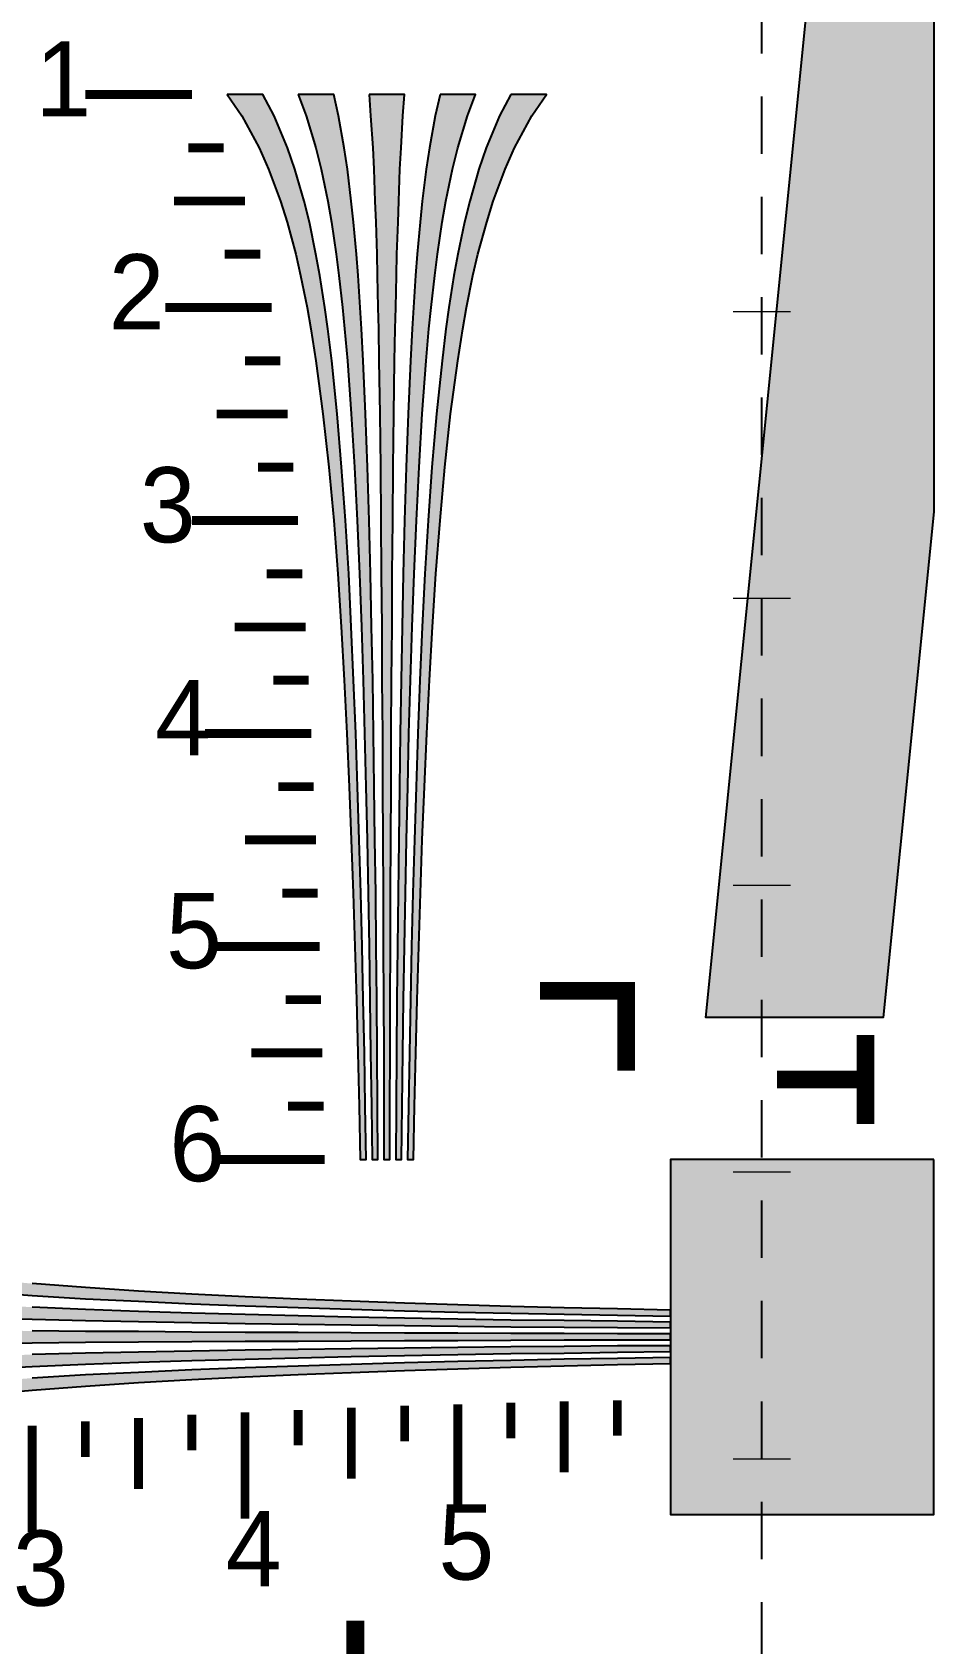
# Model space of a CAD drawing. Header units: millimetres. Extents: x 0 to 420, y 0 to 297.
# Drawn here: x 187.8 to 250.8, y 127.1 to 239.5 of the extents above; entities that cross this region are included whole.
import ezdxf

# ---------------------------------------------------------------- set-up
doc = ezdxf.new("R2010")
doc.units = ezdxf.units.MM
for name, color, linetype in [('CENTER', 7, 'Continuous'), ('GLUE', 1, 'Continuous'), ('LABELS', 7, 'Continuous'), ('SFR', 7, 'Continuous')]:
    doc.layers.add(name, color=color, linetype=linetype)

msp = doc.modelspace()

# ---------------------------------------------------------------- hatches: boundary and pattern name
at = {"layer": 'CENTER', "true_color": 0x000000}
h = msp.add_hatch(color=7, dxfattribs=at)
h.dxf.hatch_style = 1
h.paths.add_polyline_path([(201.44, 235.13), (202.46, 233.64), (203.67, 231.41), (204.32, 229.93), (205.15, 227.7), (205.62, 226.22), (206.22, 223.99), (206.56, 222.5), (207.01, 220.27), (207.27, 218.79), (207.63, 216.56), (208.12, 212.85), (208.53, 209.14), (208.87, 205.42), (209.15, 201.71), (209.4, 198), (209.61, 194.29), (209.79, 190.57), (209.95, 186.86), (210.1, 183.15), (210.24, 179.44), (210.35, 175.72), (210.46, 172.01), (210.55, 168.3), (210.64, 164.59), (210.72, 160.87), (211.13, 160.87), (211.07, 164.59), (211.01, 168.3), (210.93, 172.01), (210.85, 175.72), (210.76, 179.44), (210.65, 183.15), (210.54, 186.86), (210.41, 190.57), (210.26, 194.29), (210.1, 198), (209.92, 201.71), (209.69, 205.42), (209.42, 209.14), (209.11, 212.85), (208.73, 216.56), (208.46, 218.79), (208.25, 220.27), (207.9, 222.5), (207.63, 223.99), (207.17, 226.22), (206.8, 227.7), (206.15, 229.93), (205.65, 231.41), (204.71, 233.64), (203.92, 235.13), (201.44, 235.13), (201.44, 235.13)])
h = msp.add_hatch(color=7, dxfattribs=at)
h.dxf.hatch_style = 1
h.paths.add_polyline_path([(206.39, 235.13), (206.95, 233.64), (207.63, 231.41), (208, 229.93), (208.46, 227.7), (208.72, 226.22), (209.04, 223.99), (209.24, 222.5), (209.48, 220.27), (209.63, 218.79), (209.83, 216.56), (210.1, 212.85), (210.33, 209.14), (210.51, 205.42), (210.67, 201.71), (210.81, 198), (210.93, 194.29), (211.03, 190.57), (211.12, 186.86), (211.2, 183.15), (211.28, 179.44), (211.34, 175.72), (211.4, 172.01), (211.45, 168.3), (211.5, 164.59), (211.55, 160.87), (211.96, 160.87), (211.93, 164.59), (211.9, 168.3), (211.87, 172.01), (211.84, 175.72), (211.8, 179.44), (211.75, 183.15), (211.7, 186.86), (211.65, 190.57), (211.59, 194.29), (211.51, 198), (211.44, 201.71), (211.34, 205.42), (211.23, 209.14), (211.09, 212.85), (210.93, 216.56), (210.81, 218.79), (210.72, 220.27), (210.57, 222.5), (210.46, 223.99), (210.26, 226.22), (210.1, 227.7), (209.83, 229.93), (209.61, 231.41), (209.2, 233.64), (208.87, 235.13), (206.39, 235.13), (206.39, 235.13)])
h = msp.add_hatch(color=7, dxfattribs=at)
h.dxf.hatch_style = 1
h.paths.add_polyline_path([(211.34, 235.13), (211.45, 233.64), (211.59, 231.41), (211.66, 229.93), (211.75, 227.7), (211.81, 226.22), (211.87, 223.99), (211.91, 222.5), (211.96, 220.27), (211.99, 218.79), (212.03, 216.56), (212.08, 212.85), (212.13, 209.14), (212.17, 205.42), (212.19, 201.71), (212.22, 198), (212.24, 194.29), (212.27, 190.57), (212.28, 186.86), (212.31, 183.15), (212.32, 179.44), (212.33, 175.72), (212.34, 172.01), (212.36, 168.3), (212.37, 164.59), (212.37, 160.87), (212.79, 160.87), (212.79, 164.59), (212.8, 168.3), (212.81, 172.01), (212.83, 175.72), (212.84, 179.44), (212.85, 183.15), (212.87, 186.86), (212.89, 190.57), (212.91, 194.29), (212.94, 198), (212.96, 201.71), (212.99, 205.42), (213.02, 209.14), (213.07, 212.85), (213.12, 216.56), (213.17, 218.79), (213.2, 220.27), (213.25, 222.5), (213.28, 223.99), (213.36, 226.22), (213.41, 227.7), (213.49, 229.93), (213.57, 231.41), (213.7, 233.64), (213.82, 235.13), (211.34, 235.13), (211.34, 235.13)])
h = msp.add_hatch(color=7, dxfattribs=at)
h.dxf.hatch_style = 1
h.paths.add_polyline_path([(216.29, 235.13), (215.96, 233.64), (215.55, 231.41), (215.33, 229.93), (215.05, 227.7), (214.9, 226.22), (214.69, 223.99), (214.58, 222.5), (214.43, 220.27), (214.35, 218.79), (214.22, 216.56), (214.06, 212.85), (213.93, 209.14), (213.82, 205.42), (213.72, 201.71), (213.64, 198), (213.57, 194.29), (213.51, 190.57), (213.46, 186.86), (213.41, 183.15), (213.36, 179.44), (213.32, 175.72), (213.28, 172.01), (213.26, 168.3), (213.22, 164.59), (213.2, 160.87), (213.6, 160.87), (213.65, 164.59), (213.7, 168.3), (213.75, 172.01), (213.81, 175.72), (213.88, 179.44), (213.95, 183.15), (214.04, 186.86), (214.12, 190.57), (214.22, 194.29), (214.35, 198), (214.48, 201.71), (214.64, 205.42), (214.83, 209.14), (215.05, 212.85), (215.33, 216.56), (215.52, 218.79), (215.67, 220.27), (215.92, 222.5), (216.12, 223.99), (216.45, 226.22), (216.7, 227.7), (217.16, 229.93), (217.53, 231.41), (218.21, 233.64), (218.77, 235.13), (216.29, 235.13), (216.29, 235.13)])
h = msp.add_hatch(color=7, dxfattribs=at)
h.dxf.hatch_style = 1
h.paths.add_polyline_path([(221.24, 235.13), (220.45, 233.64), (219.51, 231.41), (219, 229.93), (218.36, 227.7), (218, 226.22), (217.53, 223.99), (217.26, 222.5), (216.91, 220.27), (216.7, 218.79), (216.43, 216.56), (216.04, 212.85), (215.73, 209.14), (215.46, 205.42), (215.24, 201.71), (215.05, 198), (214.89, 194.29), (214.74, 190.57), (214.62, 186.86), (214.51, 183.15), (214.4, 179.44), (214.31, 175.72), (214.22, 172.01), (214.15, 168.3), (214.09, 164.59), (214.03, 160.87), (214.44, 160.87), (214.52, 164.59), (214.61, 168.3), (214.69, 172.01), (214.81, 175.72), (214.92, 179.44), (215.05, 183.15), (215.2, 186.86), (215.36, 190.57), (215.55, 194.29), (215.76, 198), (216.01, 201.71), (216.29, 205.42), (216.63, 209.14), (217.03, 212.85), (217.53, 216.56), (217.89, 218.79), (218.15, 220.27), (218.59, 222.5), (218.94, 223.99), (219.55, 226.22), (220, 227.7), (220.83, 229.93), (221.49, 231.41), (222.7, 233.64), (223.72, 235.13), (221.24, 235.13), (221.24, 235.13)])
h = msp.add_hatch(color=7, dxfattribs=at)
h.dxf.hatch_style = 1
h.paths.add_polyline_path([(250.75, 160.87), (232.38, 160.87), (232.38, 136.12), (250.75, 136.12), (250.75, 160.87)])
h = msp.add_hatch(color=7, dxfattribs=at)
h.dxf.hatch_style = 1
h.paths.add_polyline_path([(158.13, 157.16), (159.61, 156.37), (161.84, 155.43), (163.32, 154.92), (165.55, 154.28), (167.04, 153.92), (169.27, 153.45), (170.75, 153.18), (172.98, 152.83), (174.46, 152.62), (176.69, 152.35), (180.4, 151.97), (184.12, 151.66), (187.83, 151.38), (191.54, 151.16), (195.25, 150.98), (198.97, 150.81), (202.68, 150.67), (206.39, 150.54), (210.1, 150.43), (213.82, 150.32), (217.53, 150.23), (221.24, 150.15), (224.95, 150.07), (228.67, 150.01), (232.38, 149.95), (232.38, 150.36), (228.67, 150.44), (224.95, 150.53), (221.24, 150.62), (217.53, 150.73), (213.82, 150.84), (210.1, 150.98), (206.39, 151.12), (202.68, 151.28), (198.97, 151.47), (195.25, 151.68), (191.54, 151.93), (187.83, 152.21), (184.12, 152.55), (180.4, 152.96), (176.69, 153.45), (174.46, 153.81), (172.98, 154.07), (170.75, 154.51), (169.27, 154.86), (167.04, 155.47), (165.55, 155.93), (163.32, 156.75), (161.84, 157.41), (159.61, 158.62), (158.13, 159.64), (158.13, 157.16), (158.13, 157.16)])
h = msp.add_hatch(color=7, dxfattribs=at)
h.dxf.hatch_style = 1
h.paths.add_polyline_path([(158.13, 152.21), (159.61, 151.88), (161.84, 151.47), (163.32, 151.25), (165.55, 150.97), (167.04, 150.83), (169.27, 150.62), (170.75, 150.5), (172.98, 150.36), (174.46, 150.27), (176.69, 150.15), (180.4, 149.98), (184.12, 149.85), (187.83, 149.74), (191.54, 149.64), (195.25, 149.56), (198.97, 149.49), (202.68, 149.43), (206.39, 149.38), (210.1, 149.33), (213.82, 149.28), (217.53, 149.24), (221.24, 149.2), (224.95, 149.18), (228.67, 149.14), (232.38, 149.12), (232.38, 149.53), (228.67, 149.58), (224.95, 149.63), (221.24, 149.67), (217.53, 149.74), (213.82, 149.8), (210.1, 149.87), (206.39, 149.96), (202.68, 150.05), (198.97, 150.14), (195.25, 150.27), (191.54, 150.41), (187.83, 150.57), (184.12, 150.75), (180.4, 150.97), (176.69, 151.25), (174.46, 151.44), (172.98, 151.59), (170.75, 151.84), (169.27, 152.04), (167.04, 152.37), (165.55, 152.62), (163.32, 153.08), (161.84, 153.45), (159.61, 154.13), (158.13, 154.69), (158.13, 152.21), (158.13, 152.21)])
h = msp.add_hatch(color=7, dxfattribs=at)
h.dxf.hatch_style = 1
h.paths.add_polyline_path([(158.13, 147.26), (159.61, 147.37), (161.84, 147.51), (163.32, 147.58), (165.55, 147.67), (167.04, 147.73), (169.27, 147.79), (170.75, 147.83), (172.98, 147.88), (174.46, 147.91), (176.69, 147.96), (180.4, 148.01), (184.12, 148.05), (187.83, 148.09), (191.54, 148.12), (195.25, 148.14), (198.97, 148.17), (202.68, 148.19), (206.39, 148.2), (210.1, 148.23), (213.82, 148.24), (217.53, 148.25), (221.24, 148.27), (224.95, 148.28), (228.67, 148.29), (232.38, 148.29), (232.38, 148.71), (228.67, 148.71), (224.95, 148.72), (221.24, 148.73), (217.53, 148.75), (213.82, 148.76), (210.1, 148.77), (206.39, 148.8), (202.68, 148.81), (198.97, 148.83), (195.25, 148.86), (191.54, 148.88), (187.83, 148.91), (184.12, 148.95), (180.4, 149), (176.69, 149.04), (174.46, 149.09), (172.98, 149.12), (170.75, 149.17), (169.27, 149.21), (167.04, 149.28), (165.55, 149.33), (163.32, 149.42), (161.84, 149.49), (159.61, 149.63), (158.13, 149.74), (158.13, 147.26), (158.13, 147.26)])
h = msp.add_hatch(color=7, dxfattribs=at)
h.dxf.hatch_style = 1
h.paths.add_polyline_path([(158.13, 142.31), (159.61, 142.87), (161.84, 143.55), (163.32, 143.92), (165.55, 144.38), (167.04, 144.64), (169.27, 144.96), (170.75, 145.16), (172.98, 145.41), (174.46, 145.55), (176.69, 145.75), (180.4, 146.02), (184.12, 146.25), (187.83, 146.43), (191.54, 146.59), (195.25, 146.73), (198.97, 146.85), (202.68, 146.95), (206.39, 147.04), (210.1, 147.13), (213.82, 147.2), (217.53, 147.26), (221.24, 147.33), (224.95, 147.37), (228.67, 147.42), (232.38, 147.47), (232.38, 147.88), (228.67, 147.86), (224.95, 147.82), (221.24, 147.79), (217.53, 147.76), (213.82, 147.72), (210.1, 147.67), (206.39, 147.62), (202.68, 147.57), (198.97, 147.51), (195.25, 147.44), (191.54, 147.36), (187.83, 147.26), (184.12, 147.15), (180.4, 147.01), (176.69, 146.85), (174.46, 146.73), (172.98, 146.64), (170.75, 146.5), (169.27, 146.38), (167.04, 146.19), (165.55, 146.02), (163.32, 145.75), (161.84, 145.53), (159.61, 145.12), (158.13, 144.79), (158.13, 142.31), (158.13, 142.31)])
h = msp.add_hatch(color=7, dxfattribs=at)
h.dxf.hatch_style = 1
h.paths.add_polyline_path([(158.13, 137.36), (159.61, 138.38), (161.84, 139.59), (163.32, 140.25), (165.55, 141.07), (167.04, 141.54), (169.27, 142.14), (170.75, 142.49), (172.98, 142.93), (174.46, 143.19), (176.69, 143.55), (180.4, 144.04), (184.12, 144.45), (187.83, 144.79), (191.54, 145.07), (195.25, 145.32), (198.97, 145.53), (202.68, 145.72), (206.39, 145.88), (210.1, 146.02), (213.82, 146.16), (217.53, 146.27), (221.24, 146.38), (224.95, 146.47), (228.67, 146.56), (232.38, 146.64), (232.38, 147.05), (228.67, 146.99), (224.95, 146.93), (221.24, 146.85), (217.53, 146.77), (213.82, 146.68), (210.1, 146.57), (206.39, 146.46), (202.68, 146.33), (198.97, 146.19), (195.25, 146.02), (191.54, 145.84), (187.83, 145.62), (184.12, 145.34), (180.4, 145.03), (176.69, 144.65), (174.46, 144.38), (172.98, 144.17), (170.75, 143.82), (169.27, 143.55), (167.04, 143.09), (165.55, 142.72), (163.32, 142.08), (161.84, 141.57), (159.61, 140.63), (158.13, 139.84), (158.13, 137.36)])
at = {"layer": 'SFR', "true_color": 0x000000}
h = msp.add_hatch(color=7, dxfattribs=at)
h.dxf.hatch_style = 1
h.paths.add_polyline_path([(242.28, 245.02), (250.75, 245.02), (250.75, 206.02), (247.23, 170.77), (234.85, 170.77), (242.28, 245.02)])

# ---------------------------------------------------------------- linework, layer by layer
at = {"layer": 'CENTER', "color": 250, "lineweight": 35, "const_width": 0.619}
for points in [[(191.54, 235.13), (198.97, 235.13)], [(198.72, 231.41), (201.19, 231.41)], [(197.73, 227.7), (202.68, 227.7)], [(201.27, 223.99), (203.74, 223.99)], [(197.11, 220.27), (204.53, 220.27)], [(202.68, 216.56), (205.15, 216.56)], [(200.7, 212.85), (205.65, 212.85)], [(203.58, 209.14), (206.06, 209.14)], [(198.97, 205.42), (206.39, 205.42)], [(204.2, 201.71), (206.68, 201.71)], [(201.97, 198), (206.92, 198)], [(204.66, 194.29), (207.13, 194.29)], [(199.89, 190.57), (207.32, 190.57)], [(205, 186.86), (207.48, 186.86)], [(202.68, 183.15), (207.63, 183.15)], [(205.29, 179.44), (207.76, 179.44)], [(200.45, 175.72), (207.88, 175.72)], [(205.51, 172.01), (207.99, 172.01)], [(203.12, 168.3), (208.07, 168.3)], [(205.69, 164.59), (208.16, 164.59)], [(200.82, 160.87), (208.25, 160.87)], [(210.1, 138.6), (210.1, 143.55)], [(213.82, 141.21), (213.82, 143.69)], [(217.53, 136.37), (217.53, 143.8)], [(221.24, 141.43), (221.24, 143.91)], [(224.95, 139.05), (224.95, 144)], [(228.67, 141.61), (228.67, 144.08)], [(191.54, 140.12), (191.54, 142.6)], [(195.25, 137.89), (195.25, 142.85)], [(198.97, 140.58), (198.97, 143.06)], [(202.68, 135.82), (202.68, 143.24)], [(206.39, 140.93), (206.39, 143.4)], [(187.83, 134.89), (187.83, 142.31)]]:
    msp.add_lwpolyline(points, dxfattribs=at)
at = {"layer": 'CENTER', "color": 250}
for points in [[(201.44, 235.13), (202.46, 233.64), (203.67, 231.41), (204.32, 229.93), (205.15, 227.7), (205.62, 226.22), (206.22, 223.99), (206.56, 222.5), (207.01, 220.27), (207.27, 218.79), (207.63, 216.56), (208.12, 212.85), (208.53, 209.14), (208.87, 205.42), (209.15, 201.71), (209.4, 198), (209.61, 194.29), (209.79, 190.57), (209.95, 186.86), (210.1, 183.15), (210.24, 179.44), (210.35, 175.72), (210.46, 172.01), (210.55, 168.3), (210.64, 164.59), (210.72, 160.87), (211.13, 160.87), (211.07, 164.59), (211.01, 168.3), (210.93, 172.01), (210.85, 175.72), (210.76, 179.44), (210.65, 183.15), (210.54, 186.86), (210.41, 190.57), (210.26, 194.29), (210.1, 198), (209.92, 201.71), (209.69, 205.42), (209.42, 209.14), (209.11, 212.85), (208.73, 216.56), (208.46, 218.79), (208.25, 220.27), (207.9, 222.5), (207.63, 223.99), (207.17, 226.22), (206.8, 227.7), (206.15, 229.93), (205.65, 231.41), (204.71, 233.64), (203.92, 235.13), (201.44, 235.13), (201.44, 235.13)], [(206.39, 235.13), (206.95, 233.64), (207.63, 231.41), (208, 229.93), (208.46, 227.7), (208.72, 226.22), (209.04, 223.99), (209.24, 222.5), (209.48, 220.27), (209.63, 218.79), (209.83, 216.56), (210.1, 212.85), (210.33, 209.14), (210.51, 205.42), (210.67, 201.71), (210.81, 198), (210.93, 194.29), (211.03, 190.57), (211.12, 186.86), (211.2, 183.15), (211.28, 179.44), (211.34, 175.72), (211.4, 172.01), (211.45, 168.3), (211.5, 164.59), (211.55, 160.87), (211.96, 160.87), (211.93, 164.59), (211.9, 168.3), (211.87, 172.01), (211.84, 175.72), (211.8, 179.44), (211.75, 183.15), (211.7, 186.86), (211.65, 190.57), (211.59, 194.29), (211.51, 198), (211.44, 201.71), (211.34, 205.42), (211.23, 209.14), (211.09, 212.85), (210.93, 216.56), (210.81, 218.79), (210.72, 220.27), (210.57, 222.5), (210.46, 223.99), (210.26, 226.22), (210.1, 227.7), (209.83, 229.93), (209.61, 231.41), (209.2, 233.64), (208.87, 235.13), (206.39, 235.13), (206.39, 235.13)], [(211.34, 235.13), (211.45, 233.64), (211.59, 231.41), (211.66, 229.93), (211.75, 227.7), (211.81, 226.22), (211.87, 223.99), (211.91, 222.5), (211.96, 220.27), (211.99, 218.79), (212.03, 216.56), (212.08, 212.85), (212.13, 209.14), (212.17, 205.42), (212.19, 201.71), (212.22, 198), (212.24, 194.29), (212.27, 190.57), (212.28, 186.86), (212.31, 183.15), (212.32, 179.44), (212.33, 175.72), (212.34, 172.01), (212.36, 168.3), (212.37, 164.59), (212.37, 160.87), (212.79, 160.87), (212.79, 164.59), (212.8, 168.3), (212.81, 172.01), (212.83, 175.72), (212.84, 179.44), (212.85, 183.15), (212.87, 186.86), (212.89, 190.57), (212.91, 194.29), (212.94, 198), (212.96, 201.71), (212.99, 205.42), (213.02, 209.14), (213.07, 212.85), (213.12, 216.56), (213.17, 218.79), (213.2, 220.27), (213.25, 222.5), (213.28, 223.99), (213.36, 226.22), (213.41, 227.7), (213.49, 229.93), (213.57, 231.41), (213.7, 233.64), (213.82, 235.13), (211.34, 235.13), (211.34, 235.13)], [(216.29, 235.13), (215.96, 233.64), (215.55, 231.41), (215.33, 229.93), (215.05, 227.7), (214.9, 226.22), (214.69, 223.99), (214.58, 222.5), (214.43, 220.27), (214.35, 218.79), (214.22, 216.56), (214.06, 212.85), (213.93, 209.14), (213.82, 205.42), (213.72, 201.71), (213.64, 198), (213.57, 194.29), (213.51, 190.57), (213.46, 186.86), (213.41, 183.15), (213.36, 179.44), (213.32, 175.72), (213.28, 172.01), (213.26, 168.3), (213.22, 164.59), (213.2, 160.87), (213.6, 160.87), (213.65, 164.59), (213.7, 168.3), (213.75, 172.01), (213.81, 175.72), (213.88, 179.44), (213.95, 183.15), (214.04, 186.86), (214.12, 190.57), (214.22, 194.29), (214.35, 198), (214.48, 201.71), (214.64, 205.42), (214.83, 209.14), (215.05, 212.85), (215.33, 216.56), (215.52, 218.79), (215.67, 220.27), (215.92, 222.5), (216.12, 223.99), (216.45, 226.22), (216.7, 227.7), (217.16, 229.93), (217.53, 231.41), (218.21, 233.64), (218.77, 235.13), (216.29, 235.13), (216.29, 235.13)], [(221.24, 235.13), (220.45, 233.64), (219.51, 231.41), (219, 229.93), (218.36, 227.7), (218, 226.22), (217.53, 223.99), (217.26, 222.5), (216.91, 220.27), (216.7, 218.79), (216.43, 216.56), (216.04, 212.85), (215.73, 209.14), (215.46, 205.42), (215.24, 201.71), (215.05, 198), (214.89, 194.29), (214.74, 190.57), (214.62, 186.86), (214.51, 183.15), (214.4, 179.44), (214.31, 175.72), (214.22, 172.01), (214.15, 168.3), (214.09, 164.59), (214.03, 160.87), (214.44, 160.87), (214.52, 164.59), (214.61, 168.3), (214.69, 172.01), (214.81, 175.72), (214.92, 179.44), (215.05, 183.15), (215.2, 186.86), (215.36, 190.57), (215.55, 194.29), (215.76, 198), (216.01, 201.71), (216.29, 205.42), (216.63, 209.14), (217.03, 212.85), (217.53, 216.56), (217.89, 218.79), (218.15, 220.27), (218.59, 222.5), (218.94, 223.99), (219.55, 226.22), (220, 227.7), (220.83, 229.93), (221.49, 231.41), (222.7, 233.64), (223.72, 235.13), (221.24, 235.13), (221.24, 235.13)], [(250.75, 160.87), (232.38, 160.87), (232.38, 136.12), (250.75, 136.12), (250.75, 160.87)]]:
    msp.add_lwpolyline(points, close=True, dxfattribs=at)
for points in [[(184.12, 151.66), (187.83, 151.38), (191.54, 151.16), (195.25, 150.98), (198.97, 150.81), (202.68, 150.67), (206.39, 150.54), (210.1, 150.43), (213.82, 150.32), (217.53, 150.23), (221.24, 150.15), (224.95, 150.07), (228.67, 150.01), (232.38, 149.95), (232.38, 150.36), (228.67, 150.44), (224.95, 150.53), (221.24, 150.62), (217.53, 150.73), (213.82, 150.84), (210.1, 150.98), (206.39, 151.12), (202.68, 151.28), (198.97, 151.47), (195.25, 151.68), (191.54, 151.93), (187.83, 152.21)], [(184.12, 149.85), (187.83, 149.74), (191.54, 149.64), (195.25, 149.56), (198.97, 149.49), (202.68, 149.43), (206.39, 149.38), (210.1, 149.33), (213.82, 149.28), (217.53, 149.24), (221.24, 149.2), (224.95, 149.18), (228.67, 149.14), (232.38, 149.12), (232.38, 149.53), (228.67, 149.58), (224.95, 149.63), (221.24, 149.67), (217.53, 149.74), (213.82, 149.8), (210.1, 149.87), (206.39, 149.96), (202.68, 150.05), (198.97, 150.14), (195.25, 150.27), (191.54, 150.41), (187.83, 150.57)], [(184.12, 148.05), (187.83, 148.09), (191.54, 148.12), (195.25, 148.14), (198.97, 148.17), (202.68, 148.19), (206.39, 148.2), (210.1, 148.23), (213.82, 148.24), (217.53, 148.25), (221.24, 148.27), (224.95, 148.28), (228.67, 148.29), (232.38, 148.29), (232.38, 148.71), (228.67, 148.71), (224.95, 148.72), (221.24, 148.73), (217.53, 148.75), (213.82, 148.76), (210.1, 148.77), (206.39, 148.8), (202.68, 148.81), (198.97, 148.83), (195.25, 148.86), (191.54, 148.88), (187.83, 148.91)], [(184.12, 146.25), (187.83, 146.43), (191.54, 146.59), (195.25, 146.73), (198.97, 146.85), (202.68, 146.95), (206.39, 147.04), (210.1, 147.13), (213.82, 147.2), (217.53, 147.26), (221.24, 147.33), (224.95, 147.37), (228.67, 147.42), (232.38, 147.47), (232.38, 147.88), (228.67, 147.86), (224.95, 147.82), (221.24, 147.79), (217.53, 147.76), (213.82, 147.72), (210.1, 147.67), (206.39, 147.62), (202.68, 147.57), (198.97, 147.51), (195.25, 147.44), (191.54, 147.36), (187.83, 147.26)], [(184.12, 144.45), (187.83, 144.79), (191.54, 145.07), (195.25, 145.32), (198.97, 145.53), (202.68, 145.72), (206.39, 145.88), (210.1, 146.02), (213.82, 146.16), (217.53, 146.27), (221.24, 146.38), (224.95, 146.47), (228.67, 146.56), (232.38, 146.64), (232.38, 147.05), (228.67, 146.99), (224.95, 146.93), (221.24, 146.85), (217.53, 146.77), (213.82, 146.68), (210.1, 146.57), (206.39, 146.46), (202.68, 146.33), (198.97, 146.19), (195.25, 146.02), (191.54, 145.84), (187.83, 145.62)]]:
    msp.add_lwpolyline(points, dxfattribs=at)
at = {"layer": 'CENTER', "color": 250, "true_color": 0x000000}
for points in [[(203.92, 235.13), (201.44, 235.13), (202.46, 233.64)], [(203.92, 235.13), (202.46, 233.64), (203.67, 231.41)], [(203.92, 235.13), (203.67, 231.41), (204.32, 229.93)], [(203.92, 235.13), (204.32, 229.93), (205.15, 227.7)], [(203.92, 235.13), (205.15, 227.7), (205.62, 226.22)], [(203.92, 235.13), (205.62, 226.22), (206.22, 223.99)], [(203.92, 235.13), (206.22, 223.99), (206.56, 222.5)], [(203.92, 235.13), (206.56, 222.5), (209.42, 209.14)], [(203.92, 235.13), (209.42, 209.14), (209.11, 212.85)], [(203.92, 235.13), (209.11, 212.85), (208.73, 216.56)], [(203.92, 235.13), (208.73, 216.56), (208.46, 218.79)], [(203.92, 235.13), (208.46, 218.79), (208.25, 220.27)], [(203.92, 235.13), (208.25, 220.27), (207.9, 222.5)], [(203.92, 235.13), (207.9, 222.5), (207.63, 223.99)], [(203.92, 235.13), (207.63, 223.99), (207.17, 226.22)], [(203.92, 235.13), (207.17, 226.22), (206.8, 227.7)], [(203.92, 235.13), (206.8, 227.7), (206.15, 229.93)], [(203.92, 235.13), (206.15, 229.93), (205.65, 231.41)], [(205.65, 231.41), (204.71, 233.64), (203.92, 235.13)], [(208.87, 235.13), (206.39, 235.13), (206.95, 233.64)], [(208.87, 235.13), (206.95, 233.64), (207.63, 231.41)], [(208.87, 235.13), (207.63, 231.41), (208, 229.93)], [(208.87, 235.13), (208, 229.93), (208.46, 227.7)], [(208.87, 235.13), (208.46, 227.7), (208.72, 226.22)], [(208.87, 235.13), (208.72, 226.22), (209.04, 223.99)], [(208.87, 235.13), (209.04, 223.99), (209.24, 222.5)], [(208.87, 235.13), (209.24, 222.5), (209.48, 220.27)], [(208.87, 235.13), (209.48, 220.27), (209.63, 218.79)], [(208.87, 235.13), (209.63, 218.79), (209.83, 216.56)], [(208.87, 235.13), (209.83, 216.56), (210.1, 212.85)], [(208.87, 235.13), (210.1, 212.85), (210.33, 209.14)], [(208.87, 235.13), (210.33, 209.14), (211.7, 186.86)], [(208.87, 235.13), (211.7, 186.86), (211.65, 190.57)], [(208.87, 235.13), (211.65, 190.57), (211.59, 194.29)], [(208.87, 235.13), (211.59, 194.29), (211.51, 198)], [(208.87, 235.13), (211.51, 198), (211.44, 201.71)], [(208.87, 235.13), (211.44, 201.71), (211.34, 205.42)], [(208.87, 235.13), (211.34, 205.42), (211.23, 209.14)], [(208.87, 235.13), (211.23, 209.14), (211.09, 212.85)], [(208.87, 235.13), (211.09, 212.85), (210.93, 216.56)], [(208.87, 235.13), (210.93, 216.56), (210.81, 218.79)], [(208.87, 235.13), (210.81, 218.79), (210.72, 220.27)], [(208.87, 235.13), (210.72, 220.27), (210.57, 222.5)], [(208.87, 235.13), (210.57, 222.5), (210.46, 223.99)], [(208.87, 235.13), (210.46, 223.99), (210.26, 226.22)], [(208.87, 235.13), (210.26, 226.22), (210.1, 227.7)], [(208.87, 235.13), (210.1, 227.7), (209.83, 229.93)], [(208.87, 235.13), (209.83, 229.93), (209.61, 231.41)], [(209.61, 231.41), (209.2, 233.64), (208.87, 235.13)], [(213.82, 235.13), (211.34, 235.13), (211.45, 233.64)], [(213.82, 235.13), (211.45, 233.64), (211.59, 231.41)], [(213.82, 235.13), (211.59, 231.41), (211.66, 229.93)], [(213.82, 235.13), (211.66, 229.93), (211.75, 227.7)], [(213.82, 235.13), (211.75, 227.7), (211.81, 226.22)], [(213.82, 235.13), (211.81, 226.22), (211.87, 223.99)], [(213.82, 235.13), (211.87, 223.99), (211.91, 222.5)], [(213.82, 235.13), (211.91, 222.5), (211.96, 220.27)], [(213.82, 235.13), (211.96, 220.27), (211.99, 218.79)], [(213.82, 235.13), (211.99, 218.79), (212.03, 216.56)], [(213.82, 235.13), (212.03, 216.56), (212.08, 212.85)], [(212.08, 212.85), (213.7, 233.64), (213.82, 235.13)], [(218.77, 235.13), (215.05, 227.7), (214.9, 226.22)], [(214.9, 226.22), (218.21, 233.64), (218.77, 235.13)], [(218.77, 235.13), (215.33, 229.93), (215.05, 227.7)], [(218.77, 235.13), (215.55, 231.41), (215.33, 229.93)], [(218.77, 235.13), (215.96, 233.64), (215.55, 231.41)], [(218.77, 235.13), (216.29, 235.13), (215.96, 233.64)], [(223.72, 235.13), (219, 229.93), (218.36, 227.7)], [(218.36, 227.7), (222.7, 233.64), (223.72, 235.13)], [(223.72, 235.13), (219.51, 231.41), (219, 229.93)], [(223.72, 235.13), (220.45, 233.64), (219.51, 231.41)], [(223.72, 235.13), (221.24, 235.13), (220.45, 233.64)], [(212.08, 212.85), (213.57, 231.41), (213.7, 233.64)], [(214.9, 226.22), (217.53, 231.41), (218.21, 233.64)], [(218.36, 227.7), (221.49, 231.41), (222.7, 233.64)], [(212.08, 212.85), (213.49, 229.93), (213.57, 231.41)], [(214.9, 226.22), (217.16, 229.93), (217.53, 231.41)], [(218.36, 227.7), (220.83, 229.93), (221.49, 231.41)], [(212.08, 212.85), (213.41, 227.7), (213.49, 229.93)], [(214.9, 226.22), (216.7, 227.7), (217.16, 229.93)], [(218.36, 227.7), (220, 227.7), (220.83, 229.93)], [(212.08, 212.85), (213.36, 226.22), (213.41, 227.7)], [(218.36, 227.7), (214.89, 194.29), (214.74, 190.57)], [(218.36, 227.7), (214.74, 190.57), (216.63, 209.14)], [(218.36, 227.7), (215.05, 198), (214.89, 194.29)], [(214.9, 226.22), (216.45, 226.22), (216.7, 227.7)], [(218.36, 227.7), (215.24, 201.71), (215.05, 198)], [(218.36, 227.7), (215.46, 205.42), (215.24, 201.71)], [(218.36, 227.7), (215.73, 209.14), (215.46, 205.42)], [(218.36, 227.7), (216.04, 212.85), (215.73, 209.14)], [(218.36, 227.7), (216.43, 216.56), (216.04, 212.85)], [(218.36, 227.7), (216.7, 218.79), (216.43, 216.56)], [(218.36, 227.7), (216.63, 209.14), (217.03, 212.85)], [(218.36, 227.7), (216.91, 220.27), (216.7, 218.79)], [(218.36, 227.7), (217.26, 222.5), (216.91, 220.27)], [(218.36, 227.7), (217.03, 212.85), (217.53, 216.56)], [(218.36, 227.7), (217.53, 223.99), (217.26, 222.5)], [(218.36, 227.7), (218, 226.22), (217.53, 223.99)], [(218.36, 227.7), (217.53, 216.56), (217.89, 218.79)], [(218.36, 227.7), (217.89, 218.79), (218.15, 220.27)], [(218.36, 227.7), (218.15, 220.27), (218.59, 222.5)], [(218.36, 227.7), (218.59, 222.5), (218.94, 223.99)], [(218.36, 227.7), (218.94, 223.99), (219.55, 226.22)], [(218.36, 227.7), (219.55, 226.22), (220, 227.7)], [(212.08, 212.85), (213.28, 223.99), (213.36, 226.22)], [(214.9, 226.22), (213.22, 164.59), (213.2, 160.87)], [(214.9, 226.22), (213.2, 160.87), (213.95, 183.15)], [(214.9, 226.22), (213.26, 168.3), (213.22, 164.59)], [(214.9, 226.22), (213.28, 172.01), (213.26, 168.3)], [(214.9, 226.22), (213.32, 175.72), (213.28, 172.01)], [(214.9, 226.22), (213.36, 179.44), (213.32, 175.72)], [(214.9, 226.22), (213.41, 183.15), (213.36, 179.44)], [(214.9, 226.22), (213.46, 186.86), (213.41, 183.15)], [(214.9, 226.22), (213.51, 190.57), (213.46, 186.86)], [(214.9, 226.22), (213.57, 194.29), (213.51, 190.57)], [(214.9, 226.22), (213.64, 198), (213.57, 194.29)], [(214.9, 226.22), (213.72, 201.71), (213.64, 198)], [(214.9, 226.22), (213.82, 205.42), (213.72, 201.71)], [(214.9, 226.22), (213.93, 209.14), (213.82, 205.42)], [(214.9, 226.22), (214.06, 212.85), (213.93, 209.14)], [(214.9, 226.22), (213.95, 183.15), (214.04, 186.86)], [(214.9, 226.22), (214.04, 186.86), (214.12, 190.57)], [(214.9, 226.22), (214.22, 216.56), (214.06, 212.85)], [(214.9, 226.22), (214.12, 190.57), (214.22, 194.29)], [(214.9, 226.22), (214.35, 218.79), (214.22, 216.56)], [(214.9, 226.22), (214.22, 194.29), (214.35, 198)], [(214.9, 226.22), (214.43, 220.27), (214.35, 218.79)], [(214.9, 226.22), (214.35, 198), (214.48, 201.71)], [(214.9, 226.22), (214.58, 222.5), (214.43, 220.27)], [(214.9, 226.22), (214.48, 201.71), (214.64, 205.42)], [(214.9, 226.22), (214.69, 223.99), (214.58, 222.5)], [(214.9, 226.22), (214.64, 205.42), (214.83, 209.14)], [(214.9, 226.22), (214.83, 209.14), (215.05, 212.85)], [(214.9, 226.22), (215.05, 212.85), (215.33, 216.56)], [(214.9, 226.22), (215.33, 216.56), (215.52, 218.79)], [(214.9, 226.22), (215.52, 218.79), (215.67, 220.27)], [(214.9, 226.22), (215.67, 220.27), (215.92, 222.5)], [(214.9, 226.22), (215.92, 222.5), (216.12, 223.99)], [(214.9, 226.22), (216.12, 223.99), (216.45, 226.22)], [(212.08, 212.85), (213.25, 222.5), (213.28, 223.99)], [(206.56, 222.5), (207.01, 220.27), (209.42, 209.14)], [(212.08, 212.85), (213.2, 220.27), (213.25, 222.5)], [(207.01, 220.27), (207.27, 218.79), (209.69, 205.42)], [(207.01, 220.27), (209.69, 205.42), (209.42, 209.14)], [(212.08, 212.85), (213.17, 218.79), (213.2, 220.27)], [(207.27, 218.79), (207.63, 216.56), (209.69, 205.42)], [(212.08, 212.85), (213.12, 216.56), (213.17, 218.79)], [(207.63, 216.56), (208.12, 212.85), (209.92, 201.71)], [(207.63, 216.56), (209.92, 201.71), (209.69, 205.42)], [(212.08, 212.85), (213.07, 212.85), (213.12, 216.56)], [(208.12, 212.85), (208.53, 209.14), (210.26, 194.29)], [(208.12, 212.85), (210.26, 194.29), (210.1, 198)], [(208.12, 212.85), (210.1, 198), (209.92, 201.71)], [(212.08, 212.85), (212.13, 209.14), (212.79, 160.87)], [(212.08, 212.85), (212.79, 160.87), (212.79, 164.59)], [(212.08, 212.85), (212.79, 164.59), (212.8, 168.3)], [(212.08, 212.85), (212.8, 168.3), (212.81, 172.01)], [(212.08, 212.85), (212.81, 172.01), (212.83, 175.72)], [(212.08, 212.85), (212.83, 175.72), (212.84, 179.44)], [(212.08, 212.85), (212.84, 179.44), (212.85, 183.15)], [(212.08, 212.85), (212.85, 183.15), (212.87, 186.86)], [(212.08, 212.85), (212.87, 186.86), (212.89, 190.57)], [(212.08, 212.85), (212.89, 190.57), (212.91, 194.29)], [(212.08, 212.85), (212.91, 194.29), (212.94, 198)], [(212.08, 212.85), (212.94, 198), (212.96, 201.71)], [(212.08, 212.85), (212.96, 201.71), (212.99, 205.42)], [(212.08, 212.85), (212.99, 205.42), (213.02, 209.14)], [(212.08, 212.85), (213.02, 209.14), (213.07, 212.85)], [(208.53, 209.14), (208.87, 205.42), (210.41, 190.57)], [(208.53, 209.14), (210.41, 190.57), (210.26, 194.29)], [(210.33, 209.14), (210.51, 205.42), (211.75, 183.15)], [(210.33, 209.14), (211.75, 183.15), (211.7, 186.86)], [(212.13, 209.14), (212.17, 205.42), (212.79, 160.87)], [(214.74, 190.57), (216.29, 205.42), (216.63, 209.14)], [(208.87, 205.42), (209.15, 201.71), (210.65, 183.15)], [(208.87, 205.42), (210.65, 183.15), (210.54, 186.86)], [(208.87, 205.42), (210.54, 186.86), (210.41, 190.57)], [(210.51, 205.42), (210.67, 201.71), (211.84, 175.72)], [(210.51, 205.42), (211.84, 175.72), (211.8, 179.44)], [(210.51, 205.42), (211.8, 179.44), (211.75, 183.15)], [(212.17, 205.42), (212.19, 201.71), (212.79, 160.87)], [(214.74, 190.57), (216.01, 201.71), (216.29, 205.42)], [(209.15, 201.71), (209.4, 198), (210.76, 179.44)], [(209.15, 201.71), (210.76, 179.44), (210.65, 183.15)], [(210.67, 201.71), (210.81, 198), (211.87, 172.01)], [(210.67, 201.71), (211.87, 172.01), (211.84, 175.72)], [(212.19, 201.71), (212.22, 198), (212.79, 160.87)], [(214.74, 190.57), (215.76, 198), (216.01, 201.71)], [(209.4, 198), (209.61, 194.29), (210.93, 172.01)], [(209.4, 198), (210.93, 172.01), (210.85, 175.72)], [(209.4, 198), (210.85, 175.72), (210.76, 179.44)], [(210.81, 198), (210.93, 194.29), (211.93, 164.59)], [(210.81, 198), (211.93, 164.59), (211.9, 168.3)], [(210.81, 198), (211.9, 168.3), (211.87, 172.01)], [(212.22, 198), (212.24, 194.29), (212.27, 190.57)], [(212.22, 198), (212.27, 190.57), (212.79, 160.87)], [(214.74, 190.57), (215.55, 194.29), (215.76, 198)], [(209.61, 194.29), (209.79, 190.57), (211.01, 168.3)], [(209.61, 194.29), (211.01, 168.3), (210.93, 172.01)], [(210.93, 194.29), (211.03, 190.57), (211.96, 160.87)], [(210.93, 194.29), (211.96, 160.87), (211.93, 164.59)], [(214.74, 190.57), (215.36, 190.57), (215.55, 194.29)], [(209.79, 190.57), (209.95, 186.86), (211.13, 160.87)], [(209.79, 190.57), (211.13, 160.87), (211.07, 164.59)], [(209.79, 190.57), (211.07, 164.59), (211.01, 168.3)], [(211.03, 190.57), (211.12, 186.86), (211.96, 160.87)], [(212.27, 190.57), (212.28, 186.86), (212.31, 183.15)], [(212.27, 190.57), (212.31, 183.15), (212.79, 160.87)], [(214.74, 190.57), (214.09, 164.59), (214.03, 160.87)], [(214.74, 190.57), (214.03, 160.87), (214.44, 160.87)], [(214.74, 190.57), (214.15, 168.3), (214.09, 164.59)], [(214.74, 190.57), (214.22, 172.01), (214.15, 168.3)], [(214.74, 190.57), (214.31, 175.72), (214.22, 172.01)], [(214.74, 190.57), (214.4, 179.44), (214.31, 175.72)], [(214.74, 190.57), (214.51, 183.15), (214.4, 179.44)], [(214.74, 190.57), (214.44, 160.87), (214.52, 164.59)], [(214.74, 190.57), (214.62, 186.86), (214.51, 183.15)], [(214.74, 190.57), (214.52, 164.59), (214.61, 168.3)], [(214.74, 190.57), (214.61, 168.3), (214.69, 172.01)], [(214.74, 190.57), (214.69, 172.01), (214.81, 175.72)], [(214.74, 190.57), (214.81, 175.72), (214.92, 179.44)], [(214.74, 190.57), (214.92, 179.44), (215.05, 183.15)], [(214.74, 190.57), (215.05, 183.15), (215.2, 186.86)], [(214.74, 190.57), (215.2, 186.86), (215.36, 190.57)], [(209.95, 186.86), (210.1, 183.15), (211.13, 160.87)], [(211.12, 186.86), (211.2, 183.15), (211.96, 160.87)], [(210.1, 183.15), (210.24, 179.44), (211.13, 160.87)], [(211.2, 183.15), (211.28, 179.44), (211.96, 160.87)], [(212.31, 183.15), (212.32, 179.44), (212.79, 160.87)], [(213.2, 160.87), (213.88, 179.44), (213.95, 183.15)], [(210.24, 179.44), (210.35, 175.72), (211.13, 160.87)], [(211.28, 179.44), (211.34, 175.72), (211.96, 160.87)], [(212.32, 179.44), (212.33, 175.72), (212.79, 160.87)], [(213.2, 160.87), (213.81, 175.72), (213.88, 179.44)], [(210.35, 175.72), (210.46, 172.01), (211.13, 160.87)], [(211.34, 175.72), (211.4, 172.01), (211.96, 160.87)], [(212.33, 175.72), (212.34, 172.01), (212.79, 160.87)], [(213.2, 160.87), (213.75, 172.01), (213.81, 175.72)], [(210.46, 172.01), (210.55, 168.3), (210.64, 164.59)], [(210.46, 172.01), (210.64, 164.59), (211.13, 160.87)], [(211.4, 172.01), (211.45, 168.3), (211.55, 160.87)], [(211.4, 172.01), (211.55, 160.87), (211.96, 160.87)], [(212.34, 172.01), (212.36, 168.3), (212.79, 160.87)], [(213.2, 160.87), (213.7, 168.3), (213.75, 172.01)], [(211.45, 168.3), (211.5, 164.59), (211.55, 160.87)], [(212.36, 168.3), (212.37, 164.59), (212.79, 160.87)], [(213.2, 160.87), (213.65, 164.59), (213.7, 168.3)], [(210.64, 164.59), (210.72, 160.87), (211.13, 160.87)], [(212.37, 164.59), (212.37, 160.87), (212.79, 160.87)], [(213.2, 160.87), (213.6, 160.87), (213.65, 164.59)], [(250.75, 136.12), (250.75, 160.87), (232.38, 160.87)], [(232.38, 160.87), (232.38, 136.12), (250.75, 136.12)], [(165.55, 154.28), (184.12, 151.66), (187.83, 151.38)], [(165.55, 154.28), (187.83, 151.38), (191.54, 151.16)], [(165.55, 154.28), (191.54, 151.16), (195.25, 150.98)], [(165.55, 154.28), (195.25, 150.98), (198.97, 150.81)], [(165.55, 154.28), (198.97, 150.81), (202.68, 150.67)], [(165.55, 154.28), (202.68, 150.67), (184.12, 152.55)], [(202.68, 150.67), (187.83, 152.21), (184.12, 152.55)], [(202.68, 150.67), (191.54, 151.93), (187.83, 152.21)], [(202.68, 150.67), (195.25, 151.68), (191.54, 151.93)], [(167.04, 150.83), (184.12, 149.85), (187.83, 149.74)], [(167.04, 150.83), (187.83, 149.74), (191.54, 149.64)], [(167.04, 150.83), (191.54, 149.64), (195.25, 149.56)], [(167.04, 150.83), (195.25, 149.56), (198.97, 149.49)], [(167.04, 150.83), (198.97, 149.49), (202.68, 149.43)], [(167.04, 150.83), (202.68, 149.43), (206.39, 149.38)], [(167.04, 150.83), (206.39, 149.38), (210.1, 149.33)], [(167.04, 150.83), (210.1, 149.33), (213.82, 149.28)], [(167.04, 150.83), (213.82, 149.28), (217.53, 149.24)], [(167.04, 150.83), (217.53, 149.24), (221.24, 149.2)], [(167.04, 150.83), (221.24, 149.2), (224.95, 149.18)], [(167.04, 150.83), (224.95, 149.18), (228.67, 149.14)], [(167.04, 150.83), (228.67, 149.14), (232.38, 149.12)], [(167.04, 150.83), (232.38, 149.12), (210.1, 149.87)], [(167.04, 150.83), (210.1, 149.87), (206.39, 149.96)], [(167.04, 150.83), (206.39, 149.96), (202.68, 150.05)], [(167.04, 150.83), (202.68, 150.05), (198.97, 150.14)], [(167.04, 150.83), (198.97, 150.14), (195.25, 150.27)], [(167.04, 150.83), (195.25, 150.27), (191.54, 150.41)], [(167.04, 150.83), (191.54, 150.41), (187.83, 150.57)], [(202.68, 150.67), (198.97, 151.47), (195.25, 151.68)], [(202.68, 150.67), (202.68, 151.28), (198.97, 151.47)], [(202.68, 150.67), (206.39, 151.12), (202.68, 151.28)], [(202.68, 150.67), (210.1, 150.98), (206.39, 151.12)], [(202.68, 150.67), (213.82, 150.84), (210.1, 150.98)], [(202.68, 150.67), (217.53, 150.73), (213.82, 150.84)], [(202.68, 150.67), (221.24, 150.62), (217.53, 150.73)], [(202.68, 150.67), (206.39, 150.54), (210.1, 150.43)], [(202.68, 150.67), (210.1, 150.43), (213.82, 150.32)], [(202.68, 150.67), (213.82, 150.32), (217.53, 150.23)], [(202.68, 150.67), (217.53, 150.23), (221.24, 150.15)], [(202.68, 150.67), (221.24, 150.15), (224.95, 150.07)], [(202.68, 150.67), (224.95, 150.07), (228.67, 150.01)], [(202.68, 150.67), (228.67, 150.01), (232.38, 149.95)], [(202.68, 150.67), (232.38, 149.95), (232.38, 150.36)], [(202.68, 150.67), (232.38, 150.36), (228.67, 150.44)], [(202.68, 150.67), (228.67, 150.44), (224.95, 150.53)], [(202.68, 150.67), (224.95, 150.53), (221.24, 150.62)], [(232.38, 149.12), (213.82, 149.8), (210.1, 149.87)], [(232.38, 149.12), (217.53, 149.74), (213.82, 149.8)], [(232.38, 149.12), (221.24, 149.67), (217.53, 149.74)], [(232.38, 149.12), (224.95, 149.63), (221.24, 149.67)], [(232.38, 149.12), (228.67, 149.58), (224.95, 149.63)], [(232.38, 149.12), (232.38, 149.53), (228.67, 149.58)], [(180.4, 148.01), (191.54, 148.88), (187.83, 148.91)], [(180.4, 148.01), (195.25, 148.86), (191.54, 148.88)], [(180.4, 148.01), (198.97, 148.83), (195.25, 148.86)], [(180.4, 148.01), (202.68, 148.81), (198.97, 148.83)], [(180.4, 148.01), (206.39, 148.8), (202.68, 148.81)], [(180.4, 148.01), (210.1, 148.77), (206.39, 148.8)], [(180.4, 148.01), (213.82, 148.76), (210.1, 148.77)], [(180.4, 148.01), (217.53, 148.75), (213.82, 148.76)], [(180.4, 148.01), (221.24, 148.73), (217.53, 148.75)], [(180.4, 148.01), (224.95, 148.72), (221.24, 148.73)], [(180.4, 148.01), (228.67, 148.71), (224.95, 148.72)], [(180.4, 148.01), (184.12, 148.05), (232.38, 148.71)], [(180.4, 148.01), (232.38, 148.71), (228.67, 148.71)], [(184.12, 148.05), (187.83, 148.09), (232.38, 148.71)], [(187.83, 148.09), (191.54, 148.12), (232.38, 148.71)], [(191.54, 148.12), (195.25, 148.14), (232.38, 148.71)], [(195.25, 148.14), (202.68, 148.19), (232.38, 148.71)], [(202.68, 148.19), (210.1, 148.23), (232.38, 148.71)], [(210.1, 148.23), (213.82, 148.24), (232.38, 148.71)], [(213.82, 148.24), (217.53, 148.25), (232.38, 148.71)], [(217.53, 148.25), (221.24, 148.27), (232.38, 148.71)], [(221.24, 148.27), (224.95, 148.28), (232.38, 148.71)], [(224.95, 148.28), (228.67, 148.29), (232.38, 148.71)], [(228.67, 148.29), (232.38, 148.29), (232.38, 148.71)], [(158.13, 144.79), (184.12, 146.25), (206.39, 147.62)], [(158.13, 144.79), (206.39, 147.62), (202.68, 147.57)], [(158.13, 144.79), (202.68, 147.57), (198.97, 147.51)], [(158.13, 144.79), (198.97, 147.51), (195.25, 147.44)], [(158.13, 144.79), (195.25, 147.44), (191.54, 147.36)], [(158.13, 144.79), (191.54, 147.36), (187.83, 147.26)], [(184.12, 146.25), (187.83, 146.43), (210.1, 147.67)], [(184.12, 146.25), (210.1, 147.67), (206.39, 147.62)], [(187.83, 146.43), (191.54, 146.59), (217.53, 147.76)], [(187.83, 146.43), (217.53, 147.76), (213.82, 147.72)], [(187.83, 146.43), (213.82, 147.72), (210.1, 147.67)], [(191.54, 146.59), (195.25, 146.73), (221.24, 147.79)], [(191.54, 146.59), (221.24, 147.79), (217.53, 147.76)], [(195.25, 148.14), (198.97, 148.17), (202.68, 148.19)], [(195.25, 146.73), (198.97, 146.85), (228.67, 147.86)], [(195.25, 146.73), (228.67, 147.86), (224.95, 147.82)], [(195.25, 146.73), (224.95, 147.82), (221.24, 147.79)], [(198.97, 146.85), (202.68, 146.95), (232.38, 147.88)], [(198.97, 146.85), (232.38, 147.88), (228.67, 147.86)], [(202.68, 148.19), (206.39, 148.2), (210.1, 148.23)], [(202.68, 146.95), (206.39, 147.04), (232.38, 147.88)], [(206.39, 147.04), (210.1, 147.13), (232.38, 147.88)], [(210.1, 147.13), (213.82, 147.2), (232.38, 147.88)], [(213.82, 147.2), (217.53, 147.26), (232.38, 147.88)], [(217.53, 147.26), (221.24, 147.33), (232.38, 147.88)], [(221.24, 147.33), (232.38, 147.47), (232.38, 147.88)], [(221.24, 147.33), (224.95, 147.37), (232.38, 147.47)], [(224.95, 147.37), (228.67, 147.42), (232.38, 147.47)], [(180.4, 144.04), (184.12, 144.45), (198.97, 146.19)], [(180.4, 144.04), (198.97, 146.19), (195.25, 146.02)], [(184.12, 144.45), (187.83, 144.79), (202.68, 146.33)], [(184.12, 144.45), (202.68, 146.33), (198.97, 146.19)], [(187.83, 144.79), (191.54, 145.07), (210.1, 146.57)], [(187.83, 144.79), (210.1, 146.57), (206.39, 146.46)], [(187.83, 144.79), (206.39, 146.46), (202.68, 146.33)], [(191.54, 145.07), (195.25, 145.32), (213.82, 146.68)], [(191.54, 145.07), (213.82, 146.68), (210.1, 146.57)], [(195.25, 145.32), (198.97, 145.53), (221.24, 146.85)], [(195.25, 145.32), (221.24, 146.85), (217.53, 146.77)], [(195.25, 145.32), (217.53, 146.77), (213.82, 146.68)], [(198.97, 145.53), (202.68, 145.72), (224.95, 146.93)], [(198.97, 145.53), (224.95, 146.93), (221.24, 146.85)], [(202.68, 145.72), (206.39, 145.88), (232.38, 147.05)], [(202.68, 145.72), (232.38, 147.05), (228.67, 146.99)], [(202.68, 145.72), (228.67, 146.99), (224.95, 146.93)], [(206.39, 145.88), (210.1, 146.02), (232.38, 147.05)], [(210.1, 146.02), (213.82, 146.16), (232.38, 147.05)], [(213.82, 146.16), (217.53, 146.27), (232.38, 147.05)], [(217.53, 146.27), (221.24, 146.38), (232.38, 147.05)], [(221.24, 146.38), (224.95, 146.47), (232.38, 147.05)], [(224.95, 146.47), (228.67, 146.56), (232.38, 147.05)], [(228.67, 146.56), (232.38, 146.64), (232.38, 147.05)], [(176.69, 143.55), (180.4, 144.04), (191.54, 145.84)], [(176.69, 143.55), (191.54, 145.84), (187.83, 145.62)], [(180.4, 144.04), (195.25, 146.02), (191.54, 145.84)]]:
    msp.add_solid(points, dxfattribs=at)
at = {"layer": 'GLUE', "color": 1, "lineweight": 25}
for p, q in [((238.75, 238), (238.75, 242)), ((238.75, 231), (238.75, 235)), ((238.75, 224), (238.75, 228)), ((238.75, 217), (238.75, 221)), ((238.75, 210), (238.75, 214)), ((238.75, 203), (238.75, 207)), ((238.75, 196), (238.75, 200)), ((238.75, 189), (238.75, 193)), ((238.75, 182), (238.75, 186)), ((238.75, 175), (238.75, 179)), ((238.75, 168), (238.75, 172)), ((238.75, 161), (238.75, 165)), ((238.75, 154), (238.75, 158)), ((238.75, 147), (238.75, 151)), ((238.75, 140), (238.75, 144)), ((238.75, 133), (238.75, 137)), ((238.75, 126), (238.75, 130))]:
    msp.add_line(p, q, dxfattribs=at)
at = {"layer": 'GLUE', "color": 1, "lineweight": 18}
for p, q in [((236.75, 220), (240.75, 220)), ((236.75, 200), (240.75, 200)), ((236.75, 180), (240.75, 180)), ((236.75, 160), (240.75, 160)), ((236.75, 140), (240.75, 140))]:
    msp.add_line(p, q, dxfattribs=at)
at = {"layer": 'SFR', "color": 250}
msp.add_lwpolyline([(242.28, 245.02), (250.75, 245.02), (250.75, 206.02), (247.23, 170.77), (234.85, 170.77), (242.28, 245.02)], close=True, dxfattribs=at)
at = {"layer": 'SFR', "color": 250, "lineweight": 35, "const_width": 1.24}
for points in [[(229.28, 167.06), (229.28, 172.63), (223.27, 172.63)], [(245.99, 163.35), (245.99, 169.54)], [(239.8, 166.44), (245.99, 166.44)], [(210.38, 128.7), (210.38, 123.13), (204.37, 123.13)]]:
    msp.add_lwpolyline(points, dxfattribs=at)
at = {"layer": 'SFR', "color": 250, "true_color": 0x000000}
for points in [[(242.28, 245.02), (234.85, 170.77), (247.23, 170.77)], [(242.28, 245.02), (247.23, 170.77), (250.75, 206.02)], [(250.75, 206.02), (250.75, 245.02), (242.28, 245.02)]]:
    msp.add_solid(points, dxfattribs=at)

# ---------------------------------------------------------------- texts
at = {"layer": 'LABELS', "color": 250}
for s, p in [('1', (188.04, 233.6)), ('2', (193.17, 218.75)), ('3', (195.34, 203.9)), ('4', (196.41, 189.05)), ('5', (197.17, 174.2)), ('6', (197.4, 159.35)), ('4', (201.33, 131.11)), ('5', (216.18, 131.57)), ('3', (186.48, 129.75))]:
    msp.add_text(s, height=5.24, dxfattribs=at).set_placement(p)

doc.saveas('drawing.dxf')
